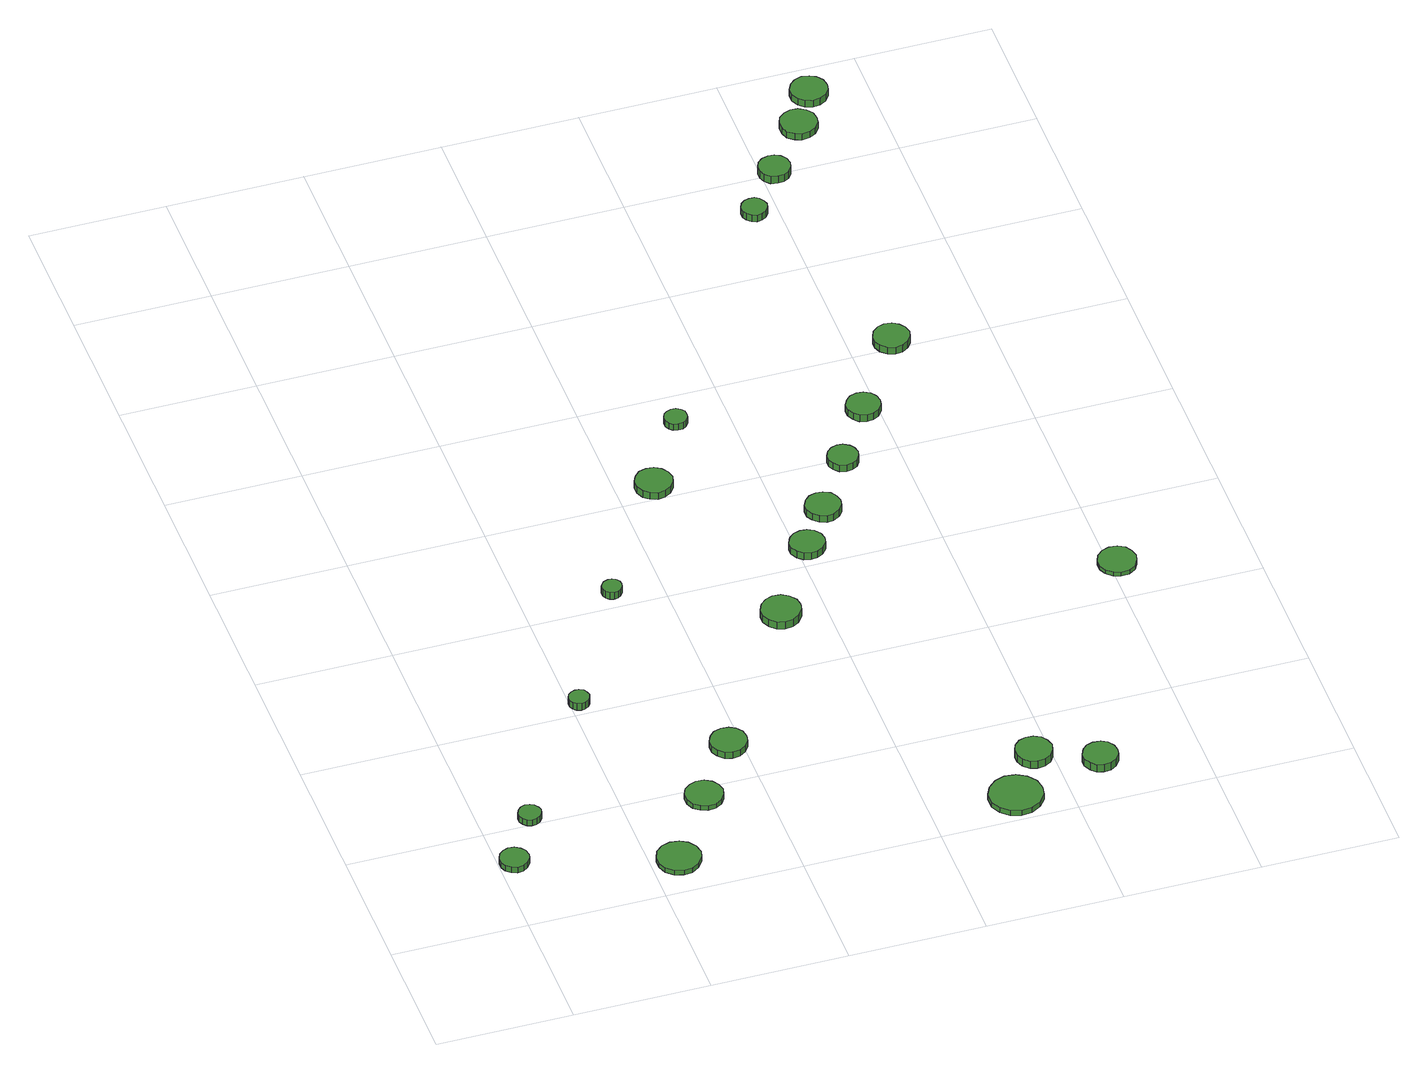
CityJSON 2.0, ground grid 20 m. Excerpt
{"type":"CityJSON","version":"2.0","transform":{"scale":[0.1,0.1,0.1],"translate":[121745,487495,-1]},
"CityObjects":{
"tree1":{"type":"SolitaryVegetationObject","attributes":{"function":"something"},"geometry":[{"type":"MultiSurface","lod":"1","boundaries":[[[0,1,2,3,4,5,6,7,8,9,10,11,12,13,14]],[[15,16,17,18,19,20,21,22,23,24,25,26,27,28,29]],[[0,29,28,1]],[[1,28,27,2]],[[2,27,26,3]],[[3,26,25,4]],[[4,25,24,5]],[[5,24,23,6]],[[6,23,22,7]],[[7,22,21,8]],[[8,21,20,9]],[[9,20,19,10]],[[10,19,18,11]],[[11,18,17,12]],[[12,17,16,13]],[[13,16,15,14]],[[14,15,29,0]]]}]},
"tree2":{"type":"SolitaryVegetationObject","attributes":{"function":"something"},"geometry":[{"type":"MultiSurface","lod":"1","boundaries":[[[30,31,32,33,34,35,36,37,38,39,40,41,42,43,44]],[[45,46,47,48,49,50,51,52,53,54,55,56,57,58,59]],[[30,59,58,31]],[[31,58,57,32]],[[32,57,56,33]],[[33,56,55,34]],[[34,55,54,35]],[[35,54,53,36]],[[36,53,52,37]],[[37,52,51,38]],[[38,51,50,39]],[[39,50,49,40]],[[40,49,48,41]],[[41,48,47,42]],[[42,47,46,43]],[[43,46,45,44]],[[44,45,59,30]]]}]},
"tree3":{"type":"SolitaryVegetationObject","attributes":{"function":"something"},"geometry":[{"type":"MultiSurface","lod":"1","boundaries":[[[60,61,62,63,64,65,66,67,68,69,70,71,72,73,74]],[[75,76,77,78,79,80,81,82,83,84,85,86,87,88,89]],[[60,89,88,61]],[[61,88,87,62]],[[62,87,86,63]],[[63,86,85,64]],[[64,85,84,65]],[[65,84,83,66]],[[66,83,82,67]],[[67,82,81,68]],[[68,81,80,69]],[[69,80,79,70]],[[70,79,78,71]],[[71,78,77,72]],[[72,77,76,73]],[[73,76,75,74]],[[74,75,89,60]]]}]},
"tree4":{"type":"SolitaryVegetationObject","attributes":{"function":"something"},"geometry":[{"type":"MultiSurface","lod":"1","boundaries":[[[90,91,92,93,94,95,96,97,98,99,100,101,102,103,104]],[[105,106,107,108,109,110,111,112,113,114,115,116,117,118,119]],[[90,119,118,91]],[[91,118,117,92]],[[92,117,116,93]],[[93,116,115,94]],[[94,115,114,95]],[[95,114,113,96]],[[96,113,112,97]],[[97,112,111,98]],[[98,111,110,99]],[[99,110,109,100]],[[100,109,108,101]],[[101,108,107,102]],[[102,107,106,103]],[[103,106,105,104]],[[104,105,119,90]]]}]},
"tree5":{"type":"SolitaryVegetationObject","attributes":{"function":"something"},"geometry":[{"type":"MultiSurface","lod":"1","boundaries":[[[120,121,122,123,124,125,126,127,128,129,130,131,132,133,134]],[[135,136,137,138,139,140,141,142,143,144,145,146,147,148,149]],[[120,149,148,121]],[[121,148,147,122]],[[122,147,146,123]],[[123,146,145,124]],[[124,145,144,125]],[[125,144,143,126]],[[126,143,142,127]],[[127,142,141,128]],[[128,141,140,129]],[[129,140,139,130]],[[130,139,138,131]],[[131,138,137,132]],[[132,137,136,133]],[[133,136,135,134]],[[134,135,149,120]]]}]},
"tree6":{"type":"SolitaryVegetationObject","attributes":{"function":"something"},"geometry":[{"type":"MultiSurface","lod":"1","boundaries":[[[150,151,152,153,154,155,156,157,158,159,160,161,162,163,164]],[[165,166,167,168,169,170,171,172,173,174,175,176,177,178,179]],[[150,179,178,151]],[[151,178,177,152]],[[152,177,176,153]],[[153,176,175,154]],[[154,175,174,155]],[[155,174,173,156]],[[156,173,172,157]],[[157,172,171,158]],[[158,171,170,159]],[[159,170,169,160]],[[160,169,168,161]],[[161,168,167,162]],[[162,167,166,163]],[[163,166,165,164]],[[164,165,179,150]]]}]},
"tree7":{"type":"SolitaryVegetationObject","attributes":{"function":"something"},"geometry":[{"type":"MultiSurface","lod":"1","boundaries":[[[180,181,182,183,184,185,186,187,188,189,190,191,192,193,194]],[[195,196,197,198,199,200,201,202,203,204,205,206,207,208,209]],[[180,209,208,181]],[[181,208,207,182]],[[182,207,206,183]],[[183,206,205,184]],[[184,205,204,185]],[[185,204,203,186]],[[186,203,202,187]],[[187,202,201,188]],[[188,201,200,189]],[[189,200,199,190]],[[190,199,198,191]],[[191,198,197,192]],[[192,197,196,193]],[[193,196,195,194]],[[194,195,209,180]]]}]},
"tree8":{"type":"SolitaryVegetationObject","attributes":{"function":"something"},"geometry":[{"type":"MultiSurface","lod":"1","boundaries":[[[210,211,212,213,214,215,216,217,218,219,220,221,222,223,224]],[[225,226,227,228,229,230,231,232,233,234,235,236,237,238,239]],[[210,239,238,211]],[[211,238,237,212]],[[212,237,236,213]],[[213,236,235,214]],[[214,235,234,215]],[[215,234,233,216]],[[216,233,232,217]],[[217,232,231,218]],[[218,231,230,219]],[[219,230,229,220]],[[220,229,228,221]],[[221,228,227,222]],[[222,227,226,223]],[[223,226,225,224]],[[224,225,239,210]]]}]},
"tree9":{"type":"SolitaryVegetationObject","attributes":{"function":"something"},"geometry":[{"type":"MultiSurface","lod":"1","boundaries":[[[240,241,242,243,244,245,246,247,248,249,250,251,252,253,254]],[[255,256,257,258,259,260,261,262,263,264,265,266,267,268,269]],[[240,269,268,241]],[[241,268,267,242]],[[242,267,266,243]],[[243,266,265,244]],[[244,265,264,245]],[[245,264,263,246]],[[246,263,262,247]],[[247,262,261,248]],[[248,261,260,249]],[[249,260,259,250]],[[250,259,258,251]],[[251,258,257,252]],[[252,257,256,253]],[[253,256,255,254]],[[254,255,269,240]]]}]},
"tree10":{"type":"SolitaryVegetationObject","attributes":{"function":"something"},"geometry":[{"type":"MultiSurface","lod":"1","boundaries":[[[270,271,272,273,274,275,276,277,278,279,280,281,282,283,284]],[[285,286,287,288,289,290,291,292,293,294,295,296,297,298,299]],[[270,299,298,271]],[[271,298,297,272]],[[272,297,296,273]],[[273,296,295,274]],[[274,295,294,275]],[[275,294,293,276]],[[276,293,292,277]],[[277,292,291,278]],[[278,291,290,279]],[[279,290,289,280]],[[280,289,288,281]],[[281,288,287,282]],[[282,287,286,283]],[[283,286,285,284]],[[284,285,299,270]]]}]},
"tree11":{"type":"SolitaryVegetationObject","attributes":{"function":"something"},"geometry":[{"type":"MultiSurface","lod":"1","boundaries":[[[300,301,302,303,304,305,306,307,308,309,310,311,312,313,314]],[[315,316,317,318,319,320,321,322,323,324,325,326,327,328,329]],[[300,329,328,301]],[[301,328,327,302]],[[302,327,326,303]],[[303,326,325,304]],[[304,325,324,305]],[[305,324,323,306]],[[306,323,322,307]],[[307,322,321,308]],[[308,321,320,309]],[[309,320,319,310]],[[310,319,318,311]],[[311,318,317,312]],[[312,317,316,313]],[[313,316,315,314]],[[314,315,329,300]]]}]},
"tree12":{"type":"SolitaryVegetationObject","attributes":{"function":"something"},"geometry":[{"type":"MultiSurface","lod":"1","boundaries":[[[330,331,332,333,334,335,336,337,338,339,340,341,342,343,344]],[[345,346,347,348,349,350,351,352,353,354,355,356,357,358,359]],[[330,359,358,331]],[[331,358,357,332]],[[332,357,356,333]],[[333,356,355,334]],[[334,355,354,335]],[[335,354,353,336]],[[336,353,352,337]],[[337,352,351,338]],[[338,351,350,339]],[[339,350,349,340]],[[340,349,348,341]],[[341,348,347,342]],[[342,347,346,343]],[[343,346,345,344]],[[344,345,359,330]]]}]},
"tree13":{"type":"SolitaryVegetationObject","attributes":{"function":"something"},"geometry":[{"type":"MultiSurface","lod":"1","boundaries":[[[360,361,362,363,364,365,366,367,368,369,370,371,372,373,374]],[[375,376,377,378,379,380,381,382,383,384,385,386,387,388,389]],[[360,389,388,361]],[[361,388,387,362]],[[362,387,386,363]],[[363,386,385,364]],[[364,385,384,365]],[[365,384,383,366]],[[366,383,382,367]],[[367,382,381,368]],[[368,381,380,369]],[[369,380,379,370]],[[370,379,378,371]],[[371,378,377,372]],[[372,377,376,373]],[[373,376,375,374]],[[374,375,389,360]]]}]},
"tree14":{"type":"SolitaryVegetationObject","attributes":{"function":"something"},"geometry":[{"type":"MultiSurface","lod":"1","boundaries":[[[390,391,392,393,394,395,396,397,398,399,400,401,402,403,404]],[[405,406,407,408,409,410,411,412,413,414,415,416,417,418,419]],[[390,419,418,391]],[[391,418,417,392]],[[392,417,416,393]],[[393,416,415,394]],[[394,415,414,395]],[[395,414,413,396]],[[396,413,412,397]],[[397,412,411,398]],[[398,411,410,399]],[[399,410,409,400]],[[400,409,408,401]],[[401,408,407,402]],[[402,407,406,403]],[[403,406,405,404]],[[404,405,419,390]]]}]},
"tree15":{"type":"SolitaryVegetationObject","attributes":{"function":"something"},"geometry":[{"type":"MultiSurface","lod":"1","boundaries":[[[420,421,422,423,424,425,426,427,428,429,430,431,432,433,434]],[[435,436,437,438,439,440,441,442,443,444,445,446,447,448,449]],[[420,449,448,421]],[[421,448,447,422]],[[422,447,446,423]],[[423,446,445,424]],[[424,445,444,425]],[[425,444,443,426]],[[426,443,442,427]],[[427,442,441,428]],[[428,441,440,429]],[[429,440,439,430]],[[430,439,438,431]],[[431,438,437,432]],[[432,437,436,433]],[[433,436,435,434]],[[434,435,449,420]]]}]},
"tree16":{"type":"SolitaryVegetationObject","attributes":{"function":"something"},"geometry":[{"type":"MultiSurface","lod":"1","boundaries":[[[450,451,452,453,454,455,456,457,458,459,460,461,462,463,464]],[[465,466,467,468,469,470,471,472,473,474,475,476,477,478,479]],[[450,479,478,451]],[[451,478,477,452]],[[452,477,476,453]],[[453,476,475,454]],[[454,475,474,455]],[[455,474,473,456]],[[456,473,472,457]],[[457,472,471,458]],[[458,471,470,459]],[[459,470,469,460]],[[460,469,468,461]],[[461,468,467,462]],[[462,467,466,463]],[[463,466,465,464]],[[464,465,479,450]]]}]},
"tree17":{"type":"SolitaryVegetationObject","attributes":{"function":"something"},"geometry":[{"type":"MultiSurface","lod":"1","boundaries":[[[480,481,482,483,484,485,486,487,488,489,490,491,492,493,494]],[[495,496,497,498,499,500,501,502,503,504,505,506,507,508,509]],[[480,509,508,481]],[[481,508,507,482]],[[482,507,506,483]],[[483,506,505,484]],[[484,505,504,485]],[[485,504,503,486]],[[486,503,502,487]],[[487,502,501,488]],[[488,501,500,489]],[[489,500,499,490]],[[490,499,498,491]],[[491,498,497,492]],[[492,497,496,493]],[[493,496,495,494]],[[494,495,509,480]]]}]},
"tree18":{"type":"SolitaryVegetationObject","attributes":{"function":"something"},"geometry":[{"type":"MultiSurface","lod":"1","boundaries":[[[510,511,512,513,514,515,516,517,518,519,520,521,522,523,524]],[[525,526,527,528,529,530,531,532,533,534,535,536,537,538,539]],[[510,539,538,511]],[[511,538,537,512]],[[512,537,536,513]],[[513,536,535,514]],[[514,535,534,515]],[[515,534,533,516]],[[516,533,532,517]],[[517,532,531,518]],[[518,531,530,519]],[[519,530,529,520]],[[520,529,528,521]],[[521,528,527,522]],[[522,527,526,523]],[[523,526,525,524]],[[524,525,539,510]]]}]},
"tree19":{"type":"SolitaryVegetationObject","attributes":{"function":"something"},"geometry":[{"type":"MultiSurface","lod":"1","boundaries":[[[540,541,542,543,544,545,546,547,548,549,550,551,552,553,554]],[[555,556,557,558,559,560,561,562,563,564,565,566,567,568,569]],[[540,569,568,541]],[[541,568,567,542]],[[542,567,566,543]],[[543,566,565,544]],[[544,565,564,545]],[[545,564,563,546]],[[546,563,562,547]],[[547,562,561,548]],[[548,561,560,549]],[[549,560,559,550]],[[550,559,558,551]],[[551,558,557,552]],[[552,557,556,553]],[[553,556,555,554]],[[554,555,569,540]]]}]},
"tree20":{"type":"SolitaryVegetationObject","attributes":{"function":"something"},"geometry":[{"type":"MultiSurface","lod":"1","boundaries":[[[570,571,572,573,574,575,576,577,578,579,580,581,582,583,584]],[[585,586,587,588,589,590,591,592,593,594,595,596,597,598,599]],[[570,599,598,571]],[[571,598,597,572]],[[572,597,596,573]],[[573,596,595,574]],[[574,595,594,575]],[[575,594,593,576]],[[576,593,592,577]],[[577,592,591,578]],[[578,591,590,579]],[[579,590,589,580]],[[580,589,588,581]],[[581,588,587,582]],[[582,587,586,583]],[[583,586,585,584]],[[584,585,599,570]]]}]},
"tree21":{"type":"SolitaryVegetationObject","attributes":{"function":"something"},"geometry":[{"type":"MultiSurface","lod":"1","boundaries":[[[600,601,602,603,604,605,606,607,608,609,610,611,612,613,614]],[[615,616,617,618,619,620,621,622,623,624,625,626,627,628,629]],[[600,629,628,601]],[[601,628,627,602]],[[602,627,626,603]],[[603,626,625,604]],[[604,625,624,605]],[[605,624,623,606]],[[606,623,622,607]],[[607,622,621,608]],[[608,621,620,609]],[[609,620,619,610]],[[610,619,618,611]],[[611,618,617,612]],[[612,617,616,613]],[[613,616,615,614]],[[614,615,629,600]]]}]},
"tree22":{"type":"SolitaryVegetationObject","attributes":{"function":"something"},"geometry":[{"type":"MultiSurface","lod":"1","boundaries":[[[630,631,632,633,634,635,636,637,638,639,640,641,642,643,644]],[[645,646,647,648,649,650,651,652,653,654,655,656,657,658,659]],[[630,659,658,631]],[[631,658,657,632]],[[632,657,656,633]],[[633,656,655,634]],[[634,655,654,635]],[[635,654,653,636]],[[636,653,652,637]],[[637,652,651,638]],[[638,651,650,639]],[[639,650,649,640]],[[640,649,648,641]],[[641,648,647,642]],[[642,647,646,643]],[[643,646,645,644]],[[644,645,659,630]]]}]},
"tree23":{"type":"SolitaryVegetationObject","attributes":{"function":"something"},"geometry":[{"type":"MultiSurface","lod":"1","boundaries":[[[660,661,662,663,664,665,666,667,668,669,670,671,672,673,674]],[[675,676,677,678,679,680,681,682,683,684,685,686,687,688,689]],[[660,689,688,661]],[[661,688,687,662]],[[662,687,686,663]],[[663,686,685,664]],[[664,685,684,665]],[[665,684,683,666]],[[666,683,682,667]],[[667,682,681,668]],[[668,681,680,669]],[[669,680,679,670]],[[670,679,678,671]],[[671,678,677,672]],[[672,677,676,673]],[[673,676,675,674]],[[674,675,689,660]]]}]}
},
"vertices":[
[44,130,17],[42,139,17],[37,146,17],[29,151,17],[20,152,17],[12,149,17],[5,143,17],[2,135,17],[2,126,17],[5,118,17],[12,112,17],[20,109,17],[29,110,17],[37,115,17],[42,122,17],[42,122,7],[37,115,7],[29,110,7],[20,109,7],[12,112,7],[5,118,7],[2,126,7],[2,135,7],[5,143,7],[12,149,7],[20,152,7],[29,151,7],[37,146,7],[42,139,7],[44,130,7],
[89,214,18],[87,220,18],[83,226,18],[77,229,18],[70,230,18],[64,228,18],[59,223,18],[56,217,18],[56,210,18],[59,204,18],[64,199,18],[70,197,18],[77,198,18],[83,201,18],[87,207,18],[87,207,7],[83,201,7],[77,198,7],[70,197,7],[64,199,7],[59,204,7],[56,210,7],[56,217,7],[59,223,7],[64,228,7],[70,230,7],[77,229,7],[83,226,7],[87,220,7],[89,214,7],
[272,64,15],[269,77,15],[261,88,15],[250,94,15],[237,96,15],[224,92,15],[214,83,15],[209,71,15],[209,58,15],[214,46,15],[224,37,15],[237,33,15],[250,34,15],[261,41,15],[269,52,15],[269,52,7],[261,41,7],[250,34,7],[237,33,7],[224,37,7],[214,46,7],[209,58,7],[209,71,7],[214,83,7],[224,92,7],[237,96,7],[250,94,7],[261,88,7],[269,77,7],[272,64,7],
[226,416,25],[224,422,25],[221,428,25],[215,431,25],[209,431,25],[203,429,25],[198,425,25],[196,419,25],[196,413,25],[198,407,25],[203,403,25],[209,401,25],[215,402,25],[221,405,25],[224,410,25],[224,410,13],[221,405,13],[215,402,13],[209,401,13],[203,403,13],[198,407,13],[196,413,13],[196,419,13],[198,425,13],[203,429,13],[209,431,13],[215,431,13],[221,428,13],[224,422,13],[226,416,13],
[342,180,15],[339,191,15],[333,200,15],[323,206,15],[311,207,15],[301,203,15],[292,196,15],[287,185,15],[287,174,15],[292,163,15],[301,156,15],[311,152,15],[323,153,15],[333,159,15],[339,168,15],[339,168,7],[333,159,7],[323,153,7],[311,152,7],[301,156,7],[292,163,7],[287,174,7],[287,185,7],[292,196,7],[301,203,7],[311,207,7],[323,206,7],[333,200,7],[339,191,7],[342,180,7],
[407,273,18],[405,284,18],[398,293,18],[389,298,18],[378,299,18],[367,296,18],[359,288,18],[354,278,18],[354,267,18],[359,257,18],[367,249,18],[378,246,18],[389,247,18],[398,253,18],[405,262,18],[405,262,7],[398,253,7],[389,247,7],[378,246,7],[367,249,7],[359,257,7],[354,267,7],[354,278,7],[359,288,7],[367,296,7],[378,299,7],[389,298,7],[398,293,7],[405,284,7],[407,273,7],
[342,627,23],[341,633,23],[337,638,23],[332,641,23],[326,641,23],[320,639,23],[316,635,23],[313,630,23],[313,624,23],[316,618,23],[320,614,23],[326,612,23],[332,613,23],[337,616,23],[341,621,23],[341,621,11],[337,616,11],[332,613,11],[326,612,11],[320,614,11],[316,618,11],[313,624,11],[313,630,11],[316,635,11],[320,639,11],[326,641,11],[332,641,11],[337,638,11],[341,633,11],[342,627,11],
[562,505,26],[560,517,26],[552,527,26],[542,533,26],[530,534,26],[519,530,26],[510,522,26],[505,511,26],[505,499,26],[510,488,26],[519,480,26],[530,476,26],[542,478,26],[552,484,26],[560,494,26],[560,494,13],[552,484,13],[542,478,13],[530,476,13],[519,480,13],[510,488,13],[505,499,13],[505,511,13],[510,522,13],[519,530,13],[530,534,13],[542,533,13],[552,527,13],[560,517,13],[562,505,13],
[481,825,19],[478,836,19],[472,845,19],[462,851,19],[451,852,19],[440,849,19],[432,841,19],[427,831,19],[427,820,19],[432,809,19],[440,802,19],[451,798,19],[462,800,19],[472,805,19],[478,814,19],[478,814,7],[472,805,7],[462,800,7],[451,798,7],[440,802,7],[432,809,7],[427,820,7],[427,831,7],[432,841,7],[440,849,7],[451,852,7],[462,851,7],[472,845,7],[478,836,7],[481,825,7],
[762,44,16],[759,60,16],[749,73,16],[735,81,16],[719,83,16],[704,78,16],[692,67,16],[685,53,16],[685,36,16],[692,22,16],[704,11,16],[719,6,16],[735,8,16],[749,16,16],[759,29,16],[759,29,7],[749,16,7],[735,8,7],[719,6,7],[704,11,7],[692,22,7],[685,36,7],[685,53,7],[692,67,7],[704,78,7],[719,83,7],[735,81,7],[749,73,7],[759,60,7],[762,44,7],
[640,636,19],[638,646,19],[631,655,19],[622,660,19],[612,661,19],[602,658,19],[594,651,19],[589,641,19],[589,631,19],[594,621,19],[602,614,19],[612,611,19],[622,612,19],[631,617,19],[638,626,19],[638,626,7],[631,617,7],[622,612,7],[612,611,7],[602,614,7],[594,621,7],[589,631,7],[589,641,7],[594,651,7],[602,658,7],[612,661,7],[622,660,7],[631,655,7],[638,646,7],[640,636,7],
[541,944,19],[540,951,19],[536,956,19],[530,960,19],[523,960,19],[516,958,19],[511,954,19],[508,947,19],[508,940,19],[511,934,19],[516,929,19],[523,927,19],[530,928,19],[536,931,19],[540,937,19],[540,937,8],[536,931,8],[530,928,8],[523,927,8],[516,929,8],[511,934,8],[508,940,8],[508,947,8],[511,954,8],[516,958,8],[523,960,8],[530,960,8],[536,956,8],[540,951,8],[541,944,8],
[800,118,23],[797,129,23],[791,138,23],[781,143,23],[770,144,23],[760,141,23],[751,133,23],[747,123,23],[747,112,23],[751,102,23],[760,94,23],[770,91,23],[781,92,23],[791,98,23],[797,107,23],[797,107,10],[791,98,10],[781,92,10],[770,91,10],[760,94,10],[751,102,10],[747,112,10],[747,123,10],[751,133,10],[760,141,10],[770,144,10],[781,143,10],[791,138,10],[797,129,10],[800,118,10],
[686,706,18],[684,716,18],[678,725,18],[668,730,18],[658,731,18],[648,728,18],[640,721,18],[635,711,18],[635,700,18],[640,691,18],[648,684,18],[658,680,18],[668,681,18],[678,687,18],[684,695,18],[684,695,6],[678,687,6],[668,681,6],[658,680,6],[648,684,6],[640,691,6],[635,700,6],[635,711,6],[640,721,6],[648,728,6],[658,731,6],[668,730,6],[678,725,6],[684,716,6],[686,706,6],
[882,78,25],[880,88,25],[874,97,25],[865,102,25],[854,103,25],[844,100,25],[837,93,25],[832,83,25],[832,73,25],[837,63,25],[844,56,25],[854,53,25],[865,54,25],[874,59,25],[880,68,25],[880,68,12],[874,59,12],[865,54,12],[854,53,12],[844,56,12],[837,63,12],[832,73,12],[832,83,12],[837,93,12],[844,100,12],[854,103,12],[865,102,12],[874,97,12],[880,88,12],[882,78,12],
[741,796,18],[739,805,18],[734,812,18],[726,817,18],[717,818,18],[708,815,18],[701,809,18],[697,800,18],[697,791,18],[701,783,18],[708,776,18],[717,774,18],[726,775,18],[734,779,18],[739,787,18],[739,787,6],[734,779,6],[726,775,6],[717,774,6],[708,776,6],[701,783,6],[697,791,6],[697,800,6],[701,809,6],[708,815,6],[717,818,6],[726,817,6],[734,812,6],[739,805,6],[741,796,6],
[804,890,18],[802,900,18],[796,908,18],[787,913,18],[777,914,18],[767,911,18],[760,904,18],[755,895,18],[755,885,18],[760,875,18],[767,868,18],[777,865,18],[787,866,18],[796,871,18],[802,880,18],[802,880,6],[796,871,6],[787,866,6],[777,865,6],[767,868,6],[760,875,6],[755,885,6],[755,895,6],[760,904,6],[767,911,6],[777,914,6],[787,913,6],[796,908,6],[802,900,6],[804,890,6],
[1039,472,14],[1036,483,14],[1030,493,14],[1020,499,14],[1008,500,14],[997,496,14],[988,488,14],[984,478,14],[984,466,14],[988,456,14],[997,448,14],[1008,444,14],[1020,445,14],[1030,451,14],[1036,461,14],[1036,461,7],[1030,451,7],[1020,445,7],[1008,444,7],[997,448,7],[988,456,7],[984,466,7],[984,478,7],[988,488,7],[997,496,7],[1008,500,7],[1020,499,7],[1030,493,7],[1036,483,7],[1039,472,7],
[885,1006,26],[882,1017,26],[876,1025,26],[867,1031,26],[856,1032,26],[846,1029,26],[837,1021,26],[833,1011,26],[833,1001,26],[837,991,26],[846,983,26],[856,980,26],[867,981,26],[876,987,26],[882,995,26],[882,995,14],[876,987,14],[867,981,14],[856,980,14],[846,983,14],[837,991,14],[833,1001,14],[833,1011,14],[837,1021,14],[846,1029,14],[856,1032,14],[867,1031,14],[876,1025,14],[882,1017,14],[885,1006,14],
[783,1325,25],[781,1332,25],[776,1339,25],[770,1343,25],[762,1343,25],[755,1341,25],[749,1336,25],[746,1329,25],[746,1321,25],[749,1314,25],[755,1309,25],[762,1306,25],[770,1307,25],[776,1311,25],[781,1317,25],[781,1317,13],[776,1311,13],[770,1307,13],[762,1306,13],[755,1309,13],[749,1314,13],[746,1321,13],[746,1329,13],[749,1336,13],[755,1341,13],[762,1343,13],[770,1343,13],[776,1339,13],[781,1332,13],[783,1325,13],
[842,1402,21],[840,1412,21],[834,1420,21],[826,1424,21],[817,1425,21],[807,1422,21],[800,1416,21],[796,1407,21],[796,1398,21],[800,1389,21],[807,1382,21],[817,1380,21],[826,1381,21],[834,1385,21],[840,1393,21],[840,1393,8],[834,1385,8],[826,1381,8],[817,1380,8],[807,1382,8],[800,1389,8],[796,1398,8],[796,1407,8],[800,1416,8],[807,1422,8],[817,1425,8],[826,1424,8],[834,1420,8],[840,1412,8],[842,1402,8],
[907,1482,20],[905,1493,20],[898,1502,20],[888,1508,20],[877,1509,20],[867,1505,20],[858,1498,20],[854,1488,20],[854,1477,20],[858,1466,20],[867,1459,20],[877,1455,20],[888,1457,20],[898,1462,20],[905,1471,20],[905,1471,9],[898,1462,9],[888,1457,9],[877,1455,9],[867,1459,9],[858,1466,9],[854,1477,9],[854,1488,9],[858,1498,9],[867,1505,9],[877,1509,9],[888,1508,9],[898,1502,9],[905,1493,9],[907,1482,9],
[942,1543,21],[940,1554,21],[933,1563,21],[924,1568,21],[913,1570,21],[902,1566,21],[894,1559,21],[889,1549,21],[889,1538,21],[894,1527,21],[902,1520,21],[913,1517,21],[924,1518,21],[933,1523,21],[940,1532,21],[940,1532,9],[933,1523,9],[924,1518,9],[913,1517,9],[902,1520,9],[894,1527,9],[889,1538,9],[889,1549,9],[894,1559,9],[902,1566,9],[913,1570,9],[924,1568,9],[933,1563,9],[940,1554,9],[942,1543,9]
]}
